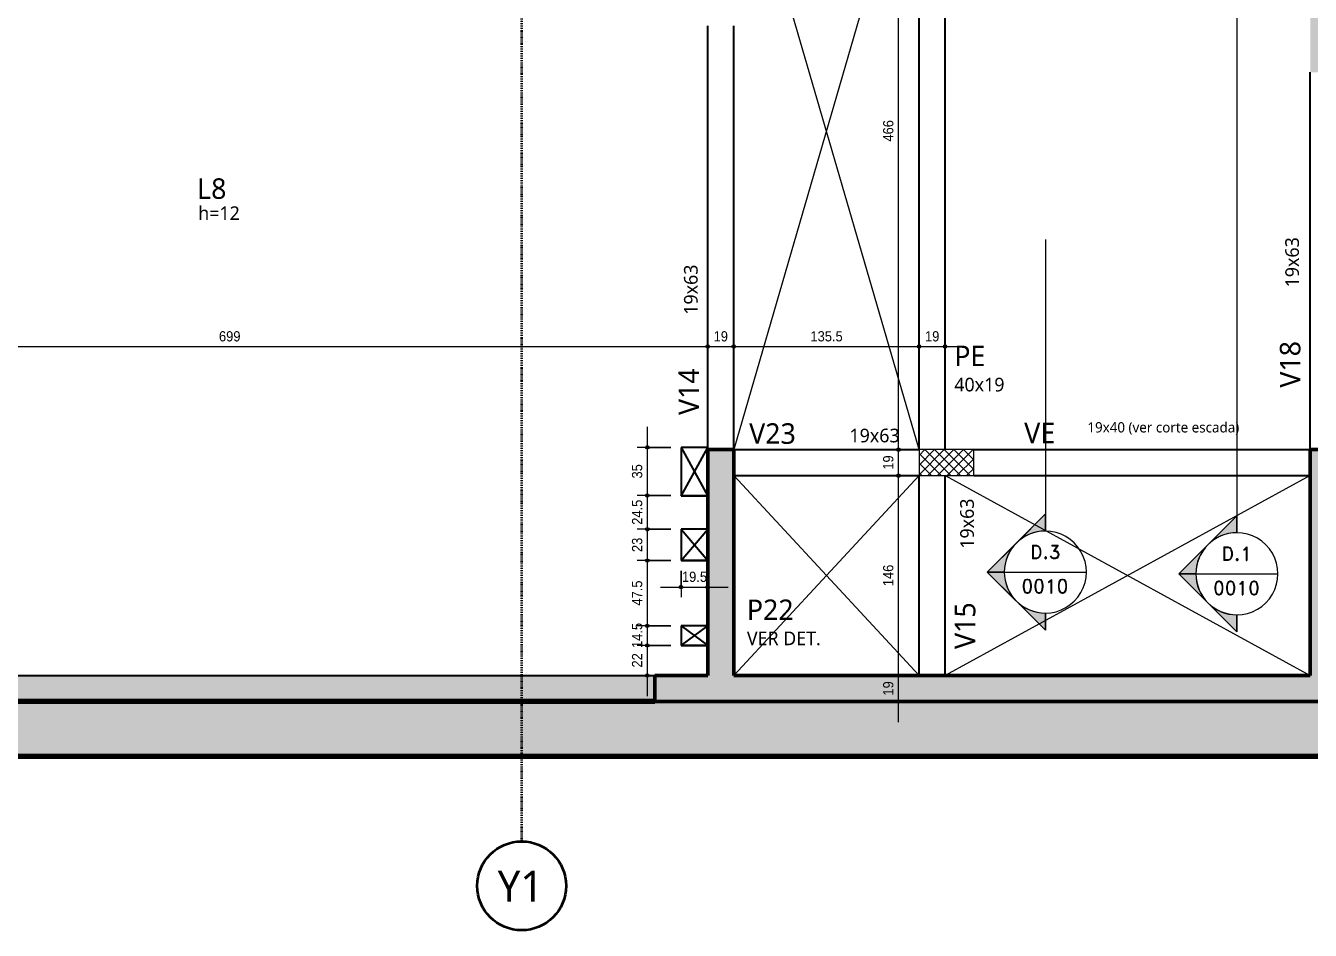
# Model space of a CAD drawing. Header units: centimetres. Extents: x -1984 to 34419, y -3196 to 88064.
# Drawn here: x -1021 to -82, y -1083 to -422 of the extents above; entities that cross this region are included whole.
import ezdxf

# ---------------------------------------------------------------- set-up
doc = ezdxf.new("R2010")
doc.units = ezdxf.units.CM
for name, pattern in [('Centro de 6 mm', [1.32, 0.6, -0.24, 0.24, -0.24]), ('Dash dot', [1.5875, 0.635, -0.47625, 0, -0.47625]), ('Traço', [0.635, 0.3175, -0.3175])]:
    doc.linetypes.add(name, pattern=pattern)
for name, color, linetype, lineweight in [('A-ANNO-DIMS', 7, 'Continuous', 9), ('A-ANNO-DIMS-50', 7, 'Continuous', 9), ('A-DETL-GENF', 7, 'Continuous', 18), ('A-DETL-THIN', 7, 'Continuous', 25), ('A-FLOR', 7, 'Continuous', 25), ('A-FLOR-IDEN', 7, 'Continuous', 9), ('G-ANNO-SYMB', 7, 'Continuous', 9), ('G-ANNO-TEXT', 7, 'Continuous', 9), ('S-BEAM', 7, 'Continuous', 25), ('S-BEAM-HDLN', 7, 'Traço', 25), ('S-BEAM-IDEN', 7, 'Continuous', 9), ('S-COLS', 7, 'Continuous', 25), ('S-COLS-IDEN', 7, 'Continuous', 9), ('S-GRID', 7, 'Continuous', 9), ('S-GRID-IDEN', 7, 'Continuous', 9)]:
    doc.layers.add(name, color=color, linetype=linetype, lineweight=lineweight)
doc.layers.add('A-DETL', color=7, linetype='Continuous', lineweight=18, true_color=0x00a600)
doc.styles.add('Arial_1', font='arial.ttf', dxfattribs={"width": 0.9, "height": 7.5})
doc.styles.add('Gadugi', font='gadugi.ttf', dxfattribs={"height": 15})
doc.styles.add('Gadugi_1', font='gadugi.ttf', dxfattribs={"height": 10})
doc.styles.add('Gadugi_2', font='gadugi.ttf', dxfattribs={"height": 0.2})
doc.styles.add('Gadugi_4', font='gadugi.ttf', dxfattribs={"height": 7.5})
doc.styles.add('Gadugi_5', font='gadugi.ttf', dxfattribs={"height": 22.5})
doc.styles.add('RomanD', font='romand__.ttf', dxfattribs={"height": 10})
doc.dimstyles.new('PED_1_5mm_ESQ', dxfattribs={"dimscale": 30.48, "dimtxt": 7.651945, "dimasz": 0.328084, "dimexe": 0.246063, "dimexo": 0.246063, "dimgap": 0.049213, "dimtad": 1, "dimdec": 1, "dimrnd": 0.5, "dimdsep": 46, "dimtxsty": 'Arial_1', "dimblk1": 'DOTSMALL', "dimblk2": 'DOTSMALL', "dimsah": 1, "dimcen": 0.09, "dimdle": 0.492126, "dimazin": 0, "dimtfac": 1, "dimtdec": 4, "dimtix": 1, "dimtmove": 0, "dimatfit": 3, "dimfxl": 1, "dimtvp": 1, "dimtolj": 1, "dimtzin": 0, "dimarcsym": 2})

# ---------------------------------------------------------------- blocks, each defined once
blk = doc.blocks.new('PED_TAG_PILAR_R04 - PILAR VER DET_-2523782-PL F 001 - FORMA DO 4º PAVIMENTO')
at = {"layer": 'S-COLS-IDEN', "insert": (0.115, -0.633), "char_height": 0.2, "width": 1.37089, "attachment_point": 1, "style": 'Gadugi_2'}
blk.add_mtext('VER DET.', dxfattribs=at)
blk = doc.blocks.new('Corte - M_Cabeça do corte - Preenchida-2060824-PL F 001 - FORMA DO 4º PAVIMENTO')
at = {"layer": 'G-ANNO-SYMB'}
h = blk.add_hatch(color=256, dxfattribs=at)
edge = h.paths.add_edge_path(flags=0)
edge.add_line((-0.6, 0.849), (-0.6, 0.6))
edge.add_arc((-0.6, 0), 0.6, 90, 135)
edge.add_line((-1.024, 0.424), (-0.6, 0.849))
h = blk.add_hatch(color=256, dxfattribs=at)
edge = h.paths.add_edge_path(flags=0)
edge.add_line((-0.6, 0.849), (-0.176, 0.424))
edge.add_arc((-0.6, 0), 0.6, 45, 90)
edge.add_line((-0.6, 0.6), (-0.6, 0.849))
h = blk.add_hatch(color=256, dxfattribs=at)
edge = h.paths.add_edge_path(flags=0)
edge.add_line((-1.449, 0), (-1.024, 0.424))
edge.add_arc((-0.6, 0), 0.6, 135, 180)
edge.add_line((-1.2, 0), (-1.449, 0))
h = blk.add_hatch(color=256, dxfattribs=at)
edge = h.paths.add_edge_path(flags=0)
edge.add_line((0.249, 0), (0, 0))
edge.add_arc((-0.6, 0), 0.6, 360, 405)
edge.add_line((-0.176, 0.424), (0.249, 0))
for p, q in [((-0.6, 0.849), (-1.449, 0)), ((-0.6, 0.849), (-1.024, 0.424)), ((-0.6, 0.849), (0.249, 0)), ((-0.6, 0.6), (-0.6, 0.849)), ((-0.6, 0.849), (-0.6, 0.6)), ((-0.176, 0.424), (-0.6, 0.849)), ((-1.024, 0.424), (-1.449, 0)), ((0.249, 0), (-0.176, 0.424)), ((-1.449, 0), (-1.2, 0)), ((0, 0), (0.249, 0)), ((-1.2, 0), (-1.449, 0)), ((0, 0), (0.249, 0))]:
    blk.add_line(p, q, dxfattribs=at)
for start, end in [(360, 180), (90, 135), (45, 90), (135, 180), (360, 45), (180, 360)]:
    blk.add_arc((-0.6, 0), 0.6, start, end, dxfattribs=at)
blk = doc.blocks.new('Eixo - Y1-2173029-PL F 001 - FORMA DO 4º PAVIMENTO')
at = {"layer": 'S-GRID-IDEN', "color": 6, "lineweight": 35, "true_color": 0xff00ff}
blk.add_circle((0, 0), 0.65, dxfattribs=at)
blk = doc.blocks.new('DIMBLOCK56-PL F 001 - FORMA DO 4º PAVIMENTO')
at = {"layer": 'A-ANNO-DIMS-50'}
h = blk.add_hatch(color=256, dxfattribs=at)
edge = h.paths.add_edge_path(flags=0)
edge.add_arc((-1221.86, -656.45), 1.25, 0, 360)
h = blk.add_hatch(color=256, dxfattribs=at)
edge = h.paths.add_edge_path(flags=0)
edge.add_arc((-522.86, -656.45), 1.25, 0, 360)
for p, q in [((-1221.86, -429.38), (-1221.86, -663.95)), ((-1221.86, -656.45), (-1221.86, -429.38)), ((-1221.86, -656.45), (-522.86, -656.45)), ((-522.86, -662.18), (-522.86, -648.95)), ((-522.86, -656.45), (-522.86, -662.18))]:
    blk.add_line(p, q, dxfattribs=at)
for centre in [(-1221.86, -656.45), (-522.86, -656.45)]:
    blk.add_circle(centre, 1.25, dxfattribs=at)
at = {"layer": 'A-ANNO-DIMS-50', "color": 0, "insert": (-880.13, -645.21), "char_height": 7.5, "width": 18.6472, "attachment_point": 1, "line_spacing_factor": 0.941778, "style": 'Arial_1'}
blk.add_mtext('699', dxfattribs=at)
blk = doc.blocks.new('_DotSmall')
at = {"color": 0, "linetype": 'ByBlock', "const_width": 0.5}
blk.add_lwpolyline([(-0.0625, 0, 1), (0.0625, 0, 1)], format="xyb", close=True, dxfattribs=at)
blk = doc.blocks.new('DIMBLOCK57-PL F 001 - FORMA DO 4º PAVIMENTO')
at = {"layer": 'A-ANNO-DIMS-50'}
h = blk.add_hatch(color=256, dxfattribs=at)
edge = h.paths.add_edge_path(flags=0)
edge.add_arc((-522.86, -656.45), 1.25, 0, 360)
h = blk.add_hatch(color=256, dxfattribs=at)
edge = h.paths.add_edge_path(flags=0)
edge.add_arc((-503.86, -656.45), 1.25, 0, 360)
for p, q in [((-522.86, -662.18), (-522.86, -648.95)), ((-522.86, -656.45), (-503.86, -656.45)), ((-522.86, -656.45), (-522.86, -662.18)), ((-503.86, -662.18), (-503.86, -648.95)), ((-503.86, -656.45), (-503.86, -662.18))]:
    blk.add_line(p, q, dxfattribs=at)
for centre in [(-522.86, -656.45), (-503.86, -656.45)]:
    blk.add_circle(centre, 1.25, dxfattribs=at)
at = {"layer": 'A-ANNO-DIMS-50', "color": 0, "insert": (-518.54, -645.21), "char_height": 7.5, "width": 12.4315, "attachment_point": 1, "line_spacing_factor": 0.941778, "style": 'Arial_1'}
blk.add_mtext('19', dxfattribs=at)
blk = doc.blocks.new('DIMBLOCK58-PL F 001 - FORMA DO 4º PAVIMENTO')
at = {"layer": 'A-ANNO-DIMS-50'}
h = blk.add_hatch(color=256, dxfattribs=at)
edge = h.paths.add_edge_path(flags=0)
edge.add_arc((-503.86, -656.45), 1.25, 0, 360)
h = blk.add_hatch(color=256, dxfattribs=at)
edge = h.paths.add_edge_path(flags=0)
edge.add_arc((-368.34, -656.45), 1.25, 0, 360)
for p, q in [((-503.86, -662.18), (-503.86, -648.95)), ((-503.86, -656.45), (-368.34, -656.45)), ((-503.86, -656.45), (-503.86, -662.18)), ((-368.34, -662.18), (-368.34, -648.95)), ((-368.34, -656.45), (-368.34, -662.18))]:
    blk.add_line(p, q, dxfattribs=at)
for centre in [(-503.86, -656.45), (-368.34, -656.45)]:
    blk.add_circle(centre, 1.25, dxfattribs=at)
at = {"layer": 'A-ANNO-DIMS-50', "color": 0, "insert": (-447.76, -645.21), "char_height": 7.5, "width": 27.9708, "attachment_point": 1, "line_spacing_factor": 0.941778, "style": 'Arial_1'}
blk.add_mtext('135.5', dxfattribs=at)
blk = doc.blocks.new('DIMBLOCK59-PL F 001 - FORMA DO 4º PAVIMENTO')
at = {"layer": 'A-ANNO-DIMS-50'}
h = blk.add_hatch(color=256, dxfattribs=at)
edge = h.paths.add_edge_path(flags=0)
edge.add_arc((-368.34, -656.45), 1.25, 0, 360)
h = blk.add_hatch(color=256, dxfattribs=at)
edge = h.paths.add_edge_path(flags=0)
edge.add_arc((-349.34, -656.45), 1.25, 0, 360)
for p, q in [((-368.34, -662.18), (-368.34, -648.95)), ((-368.34, -656.45), (-334.34, -656.45)), ((-368.34, -656.45), (-368.34, -662.18)), ((-349.34, -662.18), (-349.34, -648.95)), ((-349.34, -656.45), (-349.34, -662.18))]:
    blk.add_line(p, q, dxfattribs=at)
for centre in [(-368.34, -656.45), (-349.34, -656.45)]:
    blk.add_circle(centre, 1.25, dxfattribs=at)
at = {"layer": 'A-ANNO-DIMS-50', "color": 0, "insert": (-364.02, -645.21), "char_height": 7.5, "width": 12.4315, "attachment_point": 1, "line_spacing_factor": 0.941778, "style": 'Arial_1'}
blk.add_mtext('19', dxfattribs=at)
blk = doc.blocks.new('DIMBLOCK60-PL F 001 - FORMA DO 4º PAVIMENTO')
at = {"layer": 'A-ANNO-DIMS-50'}
h = blk.add_hatch(color=256, dxfattribs=at)
edge = h.paths.add_edge_path(flags=0)
edge.add_arc((-383.4, -896.95), 1.25, 0, 360)
h = blk.add_hatch(color=256, dxfattribs=at)
edge = h.paths.add_edge_path(flags=0)
edge.add_arc((-383.4, -915.95), 1.25, 0, 360)
for p, q in [((-377.67, -896.95), (-390.9, -896.95)), ((-383.4, -930.95), (-383.4, -896.95)), ((-383.4, -896.95), (-377.67, -896.95)), ((-377.67, -915.95), (-390.9, -915.95)), ((-383.4, -915.95), (-377.67, -915.95))]:
    blk.add_line(p, q, dxfattribs=at)
for centre in [(-383.4, -896.95), (-383.4, -915.95)]:
    blk.add_circle(centre, 1.25, dxfattribs=at)
at = {"layer": 'A-ANNO-DIMS-50', "color": 0, "insert": (-394.64, -911.63), "char_height": 7.5, "width": 12.4315, "attachment_point": 1, "rotation": 90, "line_spacing_factor": 0.941778, "style": 'Arial_1'}
blk.add_mtext('19', dxfattribs=at)
blk = doc.blocks.new('DIMBLOCK61-PL F 001 - FORMA DO 4º PAVIMENTO')
at = {"layer": 'A-ANNO-DIMS-50'}
h = blk.add_hatch(color=256, dxfattribs=at)
edge = h.paths.add_edge_path(flags=0)
edge.add_arc((-383.4, -750.83), 1.25, 0, 360)
h = blk.add_hatch(color=256, dxfattribs=at)
edge = h.paths.add_edge_path(flags=0)
edge.add_arc((-383.4, -896.95), 1.25, 0, 360)
for p, q in [((-377.67, -750.83), (-390.9, -750.83)), ((-383.4, -896.95), (-383.4, -750.83)), ((-383.4, -750.83), (-377.67, -750.83)), ((-377.67, -896.95), (-390.9, -896.95)), ((-383.4, -896.95), (-377.67, -896.95))]:
    blk.add_line(p, q, dxfattribs=at)
for centre in [(-383.4, -750.83), (-383.4, -896.95)]:
    blk.add_circle(centre, 1.25, dxfattribs=at)
at = {"layer": 'A-ANNO-DIMS-50', "color": 0, "insert": (-394.64, -831.66), "char_height": 7.5, "width": 18.6472, "attachment_point": 1, "rotation": 90, "line_spacing_factor": 0.941778, "style": 'Arial_1'}
blk.add_mtext('146', dxfattribs=at)
blk = doc.blocks.new('DIMBLOCK62-PL F 001 - FORMA DO 4º PAVIMENTO')
at = {"layer": 'A-ANNO-DIMS-50'}
h = blk.add_hatch(color=256, dxfattribs=at)
edge = h.paths.add_edge_path(flags=0)
edge.add_arc((-383.4, -731.83), 1.25, 0, 360)
h = blk.add_hatch(color=256, dxfattribs=at)
edge = h.paths.add_edge_path(flags=0)
edge.add_arc((-383.4, -750.83), 1.25, 0, 360)
for p, q in [((-377.67, -731.83), (-390.9, -731.83)), ((-383.4, -750.83), (-383.4, -731.83)), ((-383.4, -731.83), (-377.67, -731.83)), ((-377.67, -750.83), (-390.9, -750.83)), ((-383.4, -750.83), (-377.67, -750.83))]:
    blk.add_line(p, q, dxfattribs=at)
for centre in [(-383.4, -731.83), (-383.4, -750.83)]:
    blk.add_circle(centre, 1.25, dxfattribs=at)
at = {"layer": 'A-ANNO-DIMS-50', "color": 0, "insert": (-394.64, -746.51), "char_height": 7.5, "width": 12.4315, "attachment_point": 1, "rotation": 90, "line_spacing_factor": 0.941778, "style": 'Arial_1'}
blk.add_mtext('19', dxfattribs=at)
blk = doc.blocks.new('DIMBLOCK63-PL F 001 - FORMA DO 4º PAVIMENTO')
at = {"layer": 'A-ANNO-DIMS-50'}
h = blk.add_hatch(color=256, dxfattribs=at)
edge = h.paths.add_edge_path(flags=0)
edge.add_arc((-383.4, -265.88), 1.25, 0, 360)
h = blk.add_hatch(color=256, dxfattribs=at)
edge = h.paths.add_edge_path(flags=0)
edge.add_arc((-383.4, -731.83), 1.25, 0, 360)
for p, q in [((-377.67, -265.88), (-390.9, -265.88)), ((-383.4, -731.83), (-383.4, -265.88)), ((-383.4, -265.88), (-377.67, -265.88)), ((-377.67, -731.83), (-390.9, -731.83)), ((-383.4, -731.83), (-377.67, -731.83))]:
    blk.add_line(p, q, dxfattribs=at)
for centre in [(-383.4, -265.88), (-383.4, -731.83)]:
    blk.add_circle(centre, 1.25, dxfattribs=at)
at = {"layer": 'A-ANNO-DIMS-50', "color": 0, "insert": (-394.64, -506.62), "char_height": 7.5, "width": 18.6472, "attachment_point": 1, "rotation": 90, "line_spacing_factor": 0.941778, "style": 'Arial_1'}
blk.add_mtext('466', dxfattribs=at)
blk = doc.blocks.new('DIMBLOCK192-PL F 001 - FORMA DO 4º PAVIMENTO')
at = {"layer": 'A-ANNO-DIMS-50'}
h = blk.add_hatch(color=256, dxfattribs=at)
edge = h.paths.add_edge_path(flags=0)
edge.add_arc((-567, -730.16), 1.25, 0, 360)
h = blk.add_hatch(color=256, dxfattribs=at)
edge = h.paths.add_edge_path(flags=0)
edge.add_arc((-567, -765.34), 1.25, 0, 360)
for p, q in [((-567, -715.16), (-567, -765.34)), ((-549.86, -730.16), (-574.5, -730.16)), ((-567, -730.16), (-549.86, -730.16)), ((-549.86, -765.34), (-574.5, -765.34)), ((-567, -765.34), (-549.86, -765.34))]:
    blk.add_line(p, q, dxfattribs=at)
for centre in [(-567, -730.16), (-567, -765.34)]:
    blk.add_circle(centre, 1.25, dxfattribs=at)
at = {"layer": 'A-ANNO-DIMS-50', "color": 0, "insert": (-578.23, -752.93), "char_height": 7.5, "width": 12.4315, "attachment_point": 1, "rotation": 90, "line_spacing_factor": 0.941778, "style": 'Arial_1'}
blk.add_mtext('35', dxfattribs=at)
blk = doc.blocks.new('DIMBLOCK193-PL F 001 - FORMA DO 4º PAVIMENTO')
at = {"layer": 'A-ANNO-DIMS-50'}
h = blk.add_hatch(color=256, dxfattribs=at)
edge = h.paths.add_edge_path(flags=0)
edge.add_arc((-567, -765.34), 1.25, 0, 360)
h = blk.add_hatch(color=256, dxfattribs=at)
edge = h.paths.add_edge_path(flags=0)
edge.add_arc((-567, -790.07), 1.25, 0, 360)
for p, q in [((-549.86, -765.34), (-574.5, -765.34)), ((-567, -765.34), (-567, -790.07)), ((-567, -765.34), (-549.86, -765.34)), ((-549.86, -790.07), (-574.5, -790.07)), ((-567, -790.07), (-549.86, -790.07))]:
    blk.add_line(p, q, dxfattribs=at)
for centre in [(-567, -765.34), (-567, -790.07)]:
    blk.add_circle(centre, 1.25, dxfattribs=at)
at = {"layer": 'A-ANNO-DIMS-50', "color": 0, "insert": (-578.23, -786.77), "char_height": 7.5, "width": 21.7551, "attachment_point": 1, "rotation": 90, "line_spacing_factor": 0.941778, "style": 'Arial_1'}
blk.add_mtext('24.5', dxfattribs=at)
blk = doc.blocks.new('DIMBLOCK194-PL F 001 - FORMA DO 4º PAVIMENTO')
at = {"layer": 'A-ANNO-DIMS-50'}
h = blk.add_hatch(color=256, dxfattribs=at)
edge = h.paths.add_edge_path(flags=0)
edge.add_arc((-567, -790.07), 1.25, 0, 360)
h = blk.add_hatch(color=256, dxfattribs=at)
edge = h.paths.add_edge_path(flags=0)
edge.add_arc((-567, -812.94), 1.25, 0, 360)
for p, q in [((-549.86, -790.07), (-574.5, -790.07)), ((-567, -790.07), (-567, -812.94)), ((-567, -790.07), (-549.86, -790.07)), ((-549.86, -812.94), (-574.5, -812.94)), ((-567, -812.94), (-549.86, -812.94))]:
    blk.add_line(p, q, dxfattribs=at)
for centre in [(-567, -790.07), (-567, -812.94)]:
    blk.add_circle(centre, 1.25, dxfattribs=at)
at = {"layer": 'A-ANNO-DIMS-50', "color": 0, "insert": (-578.23, -806.69), "char_height": 7.5, "width": 12.4315, "attachment_point": 1, "rotation": 90, "line_spacing_factor": 0.941778, "style": 'Arial_1'}
blk.add_mtext('23', dxfattribs=at)
blk = doc.blocks.new('DIMBLOCK195-PL F 001 - FORMA DO 4º PAVIMENTO')
at = {"layer": 'A-ANNO-DIMS-50'}
h = blk.add_hatch(color=256, dxfattribs=at)
edge = h.paths.add_edge_path(flags=0)
edge.add_arc((-567, -812.94), 1.25, 0, 360)
h = blk.add_hatch(color=256, dxfattribs=at)
edge = h.paths.add_edge_path(flags=0)
edge.add_arc((-567, -860.61), 1.25, 0, 360)
for p, q in [((-549.86, -812.94), (-574.5, -812.94)), ((-567, -812.94), (-567, -860.61)), ((-567, -812.94), (-549.86, -812.94)), ((-549.86, -860.61), (-574.5, -860.61)), ((-567, -860.61), (-549.86, -860.61))]:
    blk.add_line(p, q, dxfattribs=at)
for centre in [(-567, -812.94), (-567, -860.61)]:
    blk.add_circle(centre, 1.25, dxfattribs=at)
at = {"layer": 'A-ANNO-DIMS-50', "color": 0, "insert": (-578.23, -845.84), "char_height": 7.5, "width": 21.7551, "attachment_point": 1, "rotation": 90, "line_spacing_factor": 0.941778, "style": 'Arial_1'}
blk.add_mtext('47.5', dxfattribs=at)
blk = doc.blocks.new('DIMBLOCK196-PL F 001 - FORMA DO 4º PAVIMENTO')
at = {"layer": 'A-ANNO-DIMS-50'}
h = blk.add_hatch(color=256, dxfattribs=at)
edge = h.paths.add_edge_path(flags=0)
edge.add_arc((-567, -860.61), 1.25, 0, 360)
h = blk.add_hatch(color=256, dxfattribs=at)
edge = h.paths.add_edge_path(flags=0)
edge.add_arc((-567, -874.94), 1.25, 0, 360)
for p, q in [((-549.86, -860.61), (-574.5, -860.61)), ((-567, -860.61), (-567, -874.94)), ((-567, -860.61), (-549.86, -860.61)), ((-549.86, -874.94), (-574.5, -874.94)), ((-567, -874.94), (-549.86, -874.94))]:
    blk.add_line(p, q, dxfattribs=at)
for centre in [(-567, -860.61), (-567, -874.94)]:
    blk.add_circle(centre, 1.25, dxfattribs=at)
at = {"layer": 'A-ANNO-DIMS-50', "color": 0, "insert": (-578.23, -876.84), "char_height": 7.5, "width": 21.7551, "attachment_point": 1, "rotation": 90, "line_spacing_factor": 0.941778, "style": 'Arial_1'}
blk.add_mtext('14.5', dxfattribs=at)
blk = doc.blocks.new('DIMBLOCK197-PL F 001 - FORMA DO 4º PAVIMENTO')
at = {"layer": 'A-ANNO-DIMS-50'}
h = blk.add_hatch(color=256, dxfattribs=at)
edge = h.paths.add_edge_path(flags=0)
edge.add_arc((-567, -874.94), 1.25, 0, 360)
h = blk.add_hatch(color=256, dxfattribs=at)
edge = h.paths.add_edge_path(flags=0)
edge.add_arc((-567, -896.95), 1.25, 0, 360)
for p, q in [((-549.86, -874.94), (-574.5, -874.94)), ((-567, -874.94), (-567, -911.95)), ((-567, -874.94), (-549.86, -874.94)), ((-569.09, -896.95), (-559.5, -896.95)), ((-567, -896.95), (-569.09, -896.95))]:
    blk.add_line(p, q, dxfattribs=at)
for centre in [(-567, -874.94), (-567, -896.95)]:
    blk.add_circle(centre, 1.25, dxfattribs=at)
at = {"layer": 'A-ANNO-DIMS-50', "color": 0, "insert": (-578.23, -891.12), "char_height": 7.5, "width": 12.4315, "attachment_point": 1, "rotation": 90, "line_spacing_factor": 0.941778, "style": 'Arial_1'}
blk.add_mtext('22', dxfattribs=at)
blk = doc.blocks.new('DIMBLOCK198-PL F 001 - FORMA DO 4º PAVIMENTO')
at = {"layer": 'A-ANNO-DIMS-50'}
h = blk.add_hatch(color=256, dxfattribs=at)
edge = h.paths.add_edge_path(flags=0)
edge.add_arc((-542.36, -832.25), 1.25, 0, 360)
h = blk.add_hatch(color=256, dxfattribs=at)
edge = h.paths.add_edge_path(flags=0)
edge.add_arc((-522.86, -832.25), 1.25, 0, 360)
for p, q in [((-542.36, -820.44), (-542.36, -839.75)), ((-542.36, -832.25), (-542.36, -820.44)), ((-522.86, -837.98), (-522.86, -824.75)), ((-557.36, -832.25), (-507.86, -832.25)), ((-522.86, -832.25), (-522.86, -837.98))]:
    blk.add_line(p, q, dxfattribs=at)
for centre in [(-542.36, -832.25), (-522.86, -832.25)]:
    blk.add_circle(centre, 1.25, dxfattribs=at)
at = {"layer": 'A-ANNO-DIMS-50', "color": 0, "insert": (-541.68, -821.01), "char_height": 7.5, "width": 21.7551, "attachment_point": 1, "line_spacing_factor": 0.941778, "style": 'Arial_1'}
blk.add_mtext('19.5', dxfattribs=at)

msp = doc.modelspace()

# ---------------------------------------------------------------- hatches: boundary and pattern name
at = {"layer": 'A-DETL-GENF', "true_color": 0x0000ff}
h = msp.add_hatch(dxfattribs=at)
h.set_pattern_fill('FP_2', color=5, style=0, pattern_type=2)
h.set_pattern_definition([(45, (0, 0), (-3.535534, 3.535534), []), (135, (0, 0), (-3.535534, -3.535534), [])])
h.paths.add_polyline_path([(-328.34, -750.83), (-328.34, -731.83), (-368.34, -731.83), (-368.34, -750.83)], flags=0)
at = {"layer": 'S-BEAM', "true_color": 0xccffcc}
msp.add_hatch(color=254, dxfattribs=at).paths.add_polyline_path([(-561.59, -915.95), (-561.59, -896.95), (-1184.61, -896.95), (-1184.61, -915.95), (-893.66, -915.95)], flags=0)
at = {"layer": 'S-BEAM', "true_color": 0xffffcc}
msp.add_hatch(color=7, dxfattribs=at).paths.add_polyline_path([(950.15, -955.95), (950.15, -915.95), (-1719.36, -915.95), (-1719.36, -955.95), (586.97, -955.95)], flags=0)
at = {"layer": 'S-COLS', "true_color": 0x808080}
for points in [[(-63.35, -455.88), (-63.35, -181.88), (-82.35, -181.88), (-82.35, -455.88)], [(-561.59, -915.95), (-24.6, -915.95), (-24.6, -896.95), (-63.35, -896.95), (-63.35, -731.83), (-82.35, -731.83), (-82.35, -896.95), (-503.86, -896.95), (-503.86, -731.83), (-522.86, -731.83), (-522.86, -896.95), (-561.59, -896.95)]]:
    msp.add_hatch(color=8, dxfattribs=at).paths.add_polyline_path(points, flags=0)

# ---------------------------------------------------------------- linework, layer by layer
at = {"layer": 'A-DETL', "color": 7}
for p, q in [((-368.34, -731.83), (-503.86, -265.88)), ((-368.34, -265.88), (-503.86, -731.83)), ((-328.34, -731.83), (-368.34, -731.83)), ((-368.34, -731.83), (-368.34, -750.83)), ((-328.34, -750.83), (-328.34, -731.83)), ((-368.34, -750.83), (-503.86, -896.95)), ((-503.86, -750.83), (-368.34, -896.95)), ((-368.34, -750.83), (-328.34, -750.83)), ((-349.34, -750.83), (-82.35, -896.95)), ((-82.35, -750.83), (-349.34, -896.95))]:
    msp.add_line(p, q, dxfattribs=at)
at = {"layer": 'A-DETL-THIN'}
for p, q in [((-542.36, -730.16), (-522.86, -765.79)), ((-542.36, -765.79), (-522.86, -730.16)), ((-522.86, -765.79), (-542.36, -765.79)), ((-542.36, -790.07), (-522.86, -812.94)), ((-542.36, -812.94), (-522.86, -790.07)), ((-522.86, -812.94), (-542.36, -812.94)), ((-542.36, -860.61), (-522.86, -874.94)), ((-542.36, -874.94), (-522.86, -860.61)), ((-522.86, -874.94), (-542.36, -874.94))]:
    msp.add_line(p, q, dxfattribs=at)
at = {"layer": 'A-FLOR'}
for p, q in [((-522.86, -730.16), (-542.36, -730.16)), ((-542.36, -730.16), (-542.36, -765.34)), ((-542.36, -765.34), (-522.86, -765.34)), ((-522.86, -790.07), (-542.36, -790.07)), ((-542.36, -790.07), (-542.36, -812.94)), ((-542.36, -812.94), (-522.86, -812.94)), ((-522.86, -860.61), (-542.36, -860.61)), ((-542.36, -860.61), (-542.36, -874.94)), ((-542.36, -874.94), (-522.86, -874.94))]:
    msp.add_line(p, q, dxfattribs=at)
at = {"layer": 'G-ANNO-SYMB', "linetype": 'Centro de 6 mm'}
for p, q in [((-136.03, -151.7), (-136.03, -792.59)), ((-276.03, -578.11), (-276.03, -791.32))]:
    msp.add_line(p, q, dxfattribs=at)
at = {"layer": 'G-ANNO-SYMB'}
for p, q in [((-306.03, -821.32), (-246.03, -821.32)), ((-166.03, -822.59), (-106.03, -822.59))]:
    msp.add_line(p, q, dxfattribs=at)
at = {"layer": 'S-BEAM'}
for p, q in [((-349.34, -731.83), (-349.34, -200.88)), ((-368.34, -731.83), (-368.34, -265.88)), ((-522.86, -731.83), (-522.86, -421.88)), ((-503.86, -731.83), (-503.86, -421.88)), ((-82.35, -731.83), (-82.35, -455.88)), ((-503.86, -731.83), (-368.34, -731.83)), ((-328.34, -731.83), (-82.35, -731.83)), ((-503.86, -750.83), (-368.34, -750.83)), ((-368.34, -896.95), (-368.34, -750.83)), ((-349.34, -896.95), (-349.34, -750.83)), ((-328.34, -750.83), (-82.35, -750.83)), ((-1184.61, -896.95), (-561.59, -896.95))]:
    msp.add_line(p, q, dxfattribs=at)
at = {"layer": 'S-BEAM', "color": 190, "lineweight": 70, "true_color": 0x8000ff}
msp.add_line((-1719.36, -955.95), (950.15, -955.95), dxfattribs=at)
at = {"layer": 'S-BEAM-HDLN', "color": 190, "linetype": 'Continuous', "lineweight": 70, "true_color": 0x8000ff}
msp.add_line((-561.6, -915.95), (-1184.61, -915.95), dxfattribs=at)
at = {"layer": 'S-COLS', "lineweight": 50}
for p, q in [((-522.86, -896.95), (-522.86, -731.83)), ((-522.86, -731.83), (-503.86, -731.83)), ((-503.86, -731.83), (-503.86, -896.95)), ((-82.35, -896.95), (-82.35, -731.83)), ((-82.35, -731.83), (-63.35, -731.83)), ((-561.59, -915.95), (-561.59, -896.95)), ((-561.59, -896.95), (-522.86, -896.95)), ((-503.86, -896.95), (-82.35, -896.95)), ((-24.6, -915.95), (-561.59, -915.95))]:
    msp.add_line(p, q, dxfattribs=at)
at = {"layer": 'S-GRID', "color": 6, "linetype": 'Dash dot', "lineweight": 35, "true_color": 0xff00ff}
msp.add_line((-658.86, 1022.74), (-658.86, -1018.23), dxfattribs=at)

# ---------------------------------------------------------------- block references
at = {"layer": 'G-ANNO-SYMB', "xscale": 49.99999999999998, "yscale": 49.99999999999998, "zscale": 49.99999999999998, "rotation": 89.99999999999947}
for p in [(-276.03, -791.32), (-136.03, -792.59)]:
    msp.add_blockref('Corte - M_Cabeça do corte - Preenchida-2060824-PL F 001 - FORMA DO 4º PAVIMENTO', p, dxfattribs=at)
at = {"layer": 'S-COLS-IDEN', "xscale": 49.99999999999998, "yscale": 49.99999999999998, "zscale": 49.99999999999998}
msp.add_blockref('PED_TAG_PILAR_R04 - PILAR VER DET_-2523782-PL F 001 - FORMA DO 4º PAVIMENTO', (-499.95, -833.16), dxfattribs=at)
at = {"layer": 'S-GRID-IDEN', "color": 6, "true_color": 0xff00ff, "xscale": 49.99999999999998, "yscale": 49.99999999999998, "zscale": 49.99999999999998, "rotation": 180}
msp.add_blockref('Eixo - Y1-2173029-PL F 001 - FORMA DO 4º PAVIMENTO', (-658.86, -1050.73), dxfattribs=at)

# ---------------------------------------------------------------- texts
at = {"layer": 'A-FLOR-IDEN', "attachment_point": 1}
for s, insert, char_height, width, style in [('L8', (-896.08, -533.48), 15, 26.0548, 'Gadugi'), ('h=12', (-895.29, -553.96), 10, 39.6835, 'Gadugi_1')]:
    msp.add_mtext(s, dxfattribs=dict(at, insert=insert, char_height=char_height, width=width, style=style))
at = {"layer": 'G-ANNO-SYMB', "char_height": 10, "attachment_point": 1, "style": 'RomanD'}
for s, insert, width in [('D.3', (-287.19, -801.7), 29.6624), ('D.1', (-147.19, -802.97), 29.6624), ('0010', (-293.49, -826.64), 44.8945), ('0010', (-153.49, -827.91), 44.8945)]:
    msp.add_mtext(s, dxfattribs=dict(at, insert=insert, width=width))
at = {"layer": 'G-ANNO-TEXT', "attachment_point": 1}
for s, insert, char_height, width, style in [('VE ', (-291.46, -712.2), 15, 36.0759, 'Gadugi'), ('19x40 (ver corte escada)', (-245.31, -711.75), 7.5, 137.4894, 'Gadugi_4')]:
    msp.add_mtext(s, dxfattribs=dict(at, insert=insert, char_height=char_height, width=width, style=style))
at = {"layer": 'S-BEAM-IDEN', "attachment_point": 1, "rotation": 90}
for s, insert, char_height, width, style in [('19x63', (-100.66, -613.19), 10, 44.8945, 'Gadugi_1'), ('19x63', (-540.2, -633.2), 10, 44.8945, 'Gadugi_1'), ('V18', (-104.6, -686.49), 15, 44.0928, 'Gadugi'), ('V14', (-544.14, -706.5), 15, 44.0928, 'Gadugi'), ('19x63', (-338.29, -804.25), 10, 44.8945, 'Gadugi_1'), ('V15', (-342.22, -877.54), 15, 44.0928, 'Gadugi')]:
    msp.add_mtext(s, dxfattribs=dict(at, insert=insert, char_height=char_height, width=width, style=style))
at = {"layer": 'S-BEAM-IDEN', "attachment_point": 1}
for s, insert, char_height, width, style in [('V23', (-492.53, -712.55), 15, 44.0928, 'Gadugi'), ('19x63', (-419.24, -716.49), 10, 44.8945, 'Gadugi_1')]:
    msp.add_mtext(s, dxfattribs=dict(at, insert=insert, char_height=char_height, width=width, style=style))
at = {"layer": 'S-COLS-IDEN', "attachment_point": 1}
for s, insert, char_height, width, style in [('PE', (-342.6, -655.77), 15, 27.2574, 'Gadugi'), ('40x19', (-342.6, -679.26), 10, 44.8945, 'Gadugi_1'), ('P22', (-494.21, -841.39), 15, 42.4894, 'Gadugi')]:
    msp.add_mtext(s, dxfattribs=dict(at, insert=insert, char_height=char_height, width=width, style=style))
at = {"layer": 'S-GRID-IDEN', "color": 6, "true_color": 0xff00ff, "insert": (-676.38, -1039.69), "char_height": 22.5, "width": 42.0886, "attachment_point": 1, "style": 'Gadugi_5'}
msp.add_mtext('Y1', dxfattribs=at)

# ---------------------------------------------------------------- dimensions: what is measured, and where the dimension line sits
at = {"layer": 'A-ANNO-DIMS'}
for base, p1, p2, override, picture, middle in [((-383.3988, -265.8807), (-385.1665, -731.8273), (-385.1665, -265.8807), {"dimpost": '<>', "dimfxl": 465.946586}, 'DIMBLOCK63-PL F 001 - FORMA DO 4º PAVIMENTO', (-388.7281, -498.854)), ((-567, -765.34), (-542.36, -730.16), (-542.36, -765.34), {"dimpost": '<>', "dimfxl": 35.188352}, 'DIMBLOCK192-PL F 001 - FORMA DO 4º PAVIMENTO', (-572.33, -747.75)), ((-383.4, -731.83), (-385.17, -750.83), (-385.17, -731.83), {"dimpost": '<>', "dimfxl": 19}, 'DIMBLOCK62-PL F 001 - FORMA DO 4º PAVIMENTO', (-388.73, -741.33)), ((-383.4, -750.83), (-385.17, -896.95), (-385.17, -750.83), {"dimpost": '<>', "dimfxl": 146.122173}, 'DIMBLOCK61-PL F 001 - FORMA DO 4º PAVIMENTO', (-388.73, -823.89)), ((-567, -790.07), (-542.36, -765.34), (-542.36, -790.07), {"dimpost": '<>', "dimfxl": 24.729313}, 'DIMBLOCK193-PL F 001 - FORMA DO 4º PAVIMENTO', (-572.32, -777.71)), ((-567, -812.94), (-542.36, -790.07), (-542.36, -812.94), {"dimpost": '<>', "dimfxl": 22.866741}, 'DIMBLOCK194-PL F 001 - FORMA DO 4º PAVIMENTO', (-572.33, -801.51)), ((-567, -860.61), (-542.36, -812.94), (-542.36, -860.61), {"dimpost": '<>', "dimfxl": 47.673218}, 'DIMBLOCK195-PL F 001 - FORMA DO 4º PAVIMENTO', (-572.31, -836.78)), ((-567, -874.94), (-542.36, -860.61), (-542.36, -874.94), {"dimpost": '<>', "dimfxl": 14.321656}, 'DIMBLOCK196-PL F 001 - FORMA DO 4º PAVIMENTO', (-572.32, -867.77)), ((-567, -896.95), (-542.36, -874.94), (-561.59, -896.95), {"dimpost": '<>', "dimfxl": 29.2286}, 'DIMBLOCK197-PL F 001 - FORMA DO 4º PAVIMENTO', (-572.26, -885.94)), ((-383.4, -896.95), (-385.17, -915.95), (-385.17, -896.95), {"dimpost": '<>', "dimfxl": 19}, 'DIMBLOCK60-PL F 001 - FORMA DO 4º PAVIMENTO', (-388.73, -906.45))]:
    dim = msp.add_linear_dim(base=base, p1=p1, p2=p2, angle=90, dimstyle='PED_1_5mm_ESQ', override=override, dxfattribs=at)
    dim.commit()
    dim.dimension.update_dxf_attribs({"geometry": picture, "text_midpoint": middle})
for base, p1, p2, override, picture, middle in [((-522.86, -656.45), (-1221.86, -421.88), (-522.86, -654.68), {"dimpost": '<>', "dimfxl": 736.746947}, 'DIMBLOCK56-PL F 001 - FORMA DO 4º PAVIMENTO', (-872.36, -651.12)), ((-503.86, -656.45), (-522.86, -654.68), (-503.86, -654.68), {"dimpost": '<>', "dimfxl": 19}, 'DIMBLOCK57-PL F 001 - FORMA DO 4º PAVIMENTO', (-513.36, -651.12)), ((-368.34, -656.45), (-503.86, -654.68), (-368.34, -654.68), {"dimpost": '<>', "dimfxl": 135.523369}, 'DIMBLOCK58-PL F 001 - FORMA DO 4º PAVIMENTO', (-436.1, -651.11)), ((-349.34, -656.45), (-368.34, -654.68), (-349.34, -654.68), {"dimpost": '<>', "dimfxl": 19}, 'DIMBLOCK59-PL F 001 - FORMA DO 4º PAVIMENTO', (-358.84, -651.12)), ((-522.86, -832.25), (-542.36, -812.94), (-522.86, -830.48), {"dimpost": '<>', "dimfxl": 26.225899}, 'DIMBLOCK198-PL F 001 - FORMA DO 4º PAVIMENTO', (-532.61, -826.92))]:
    dim = msp.add_linear_dim(base=base, p1=p1, p2=p2, dimstyle='PED_1_5mm_ESQ', override=override, dxfattribs=at)
    dim.commit()
    dim.dimension.update_dxf_attribs({"geometry": picture, "text_midpoint": middle})

doc.saveas('drawing.dxf')
